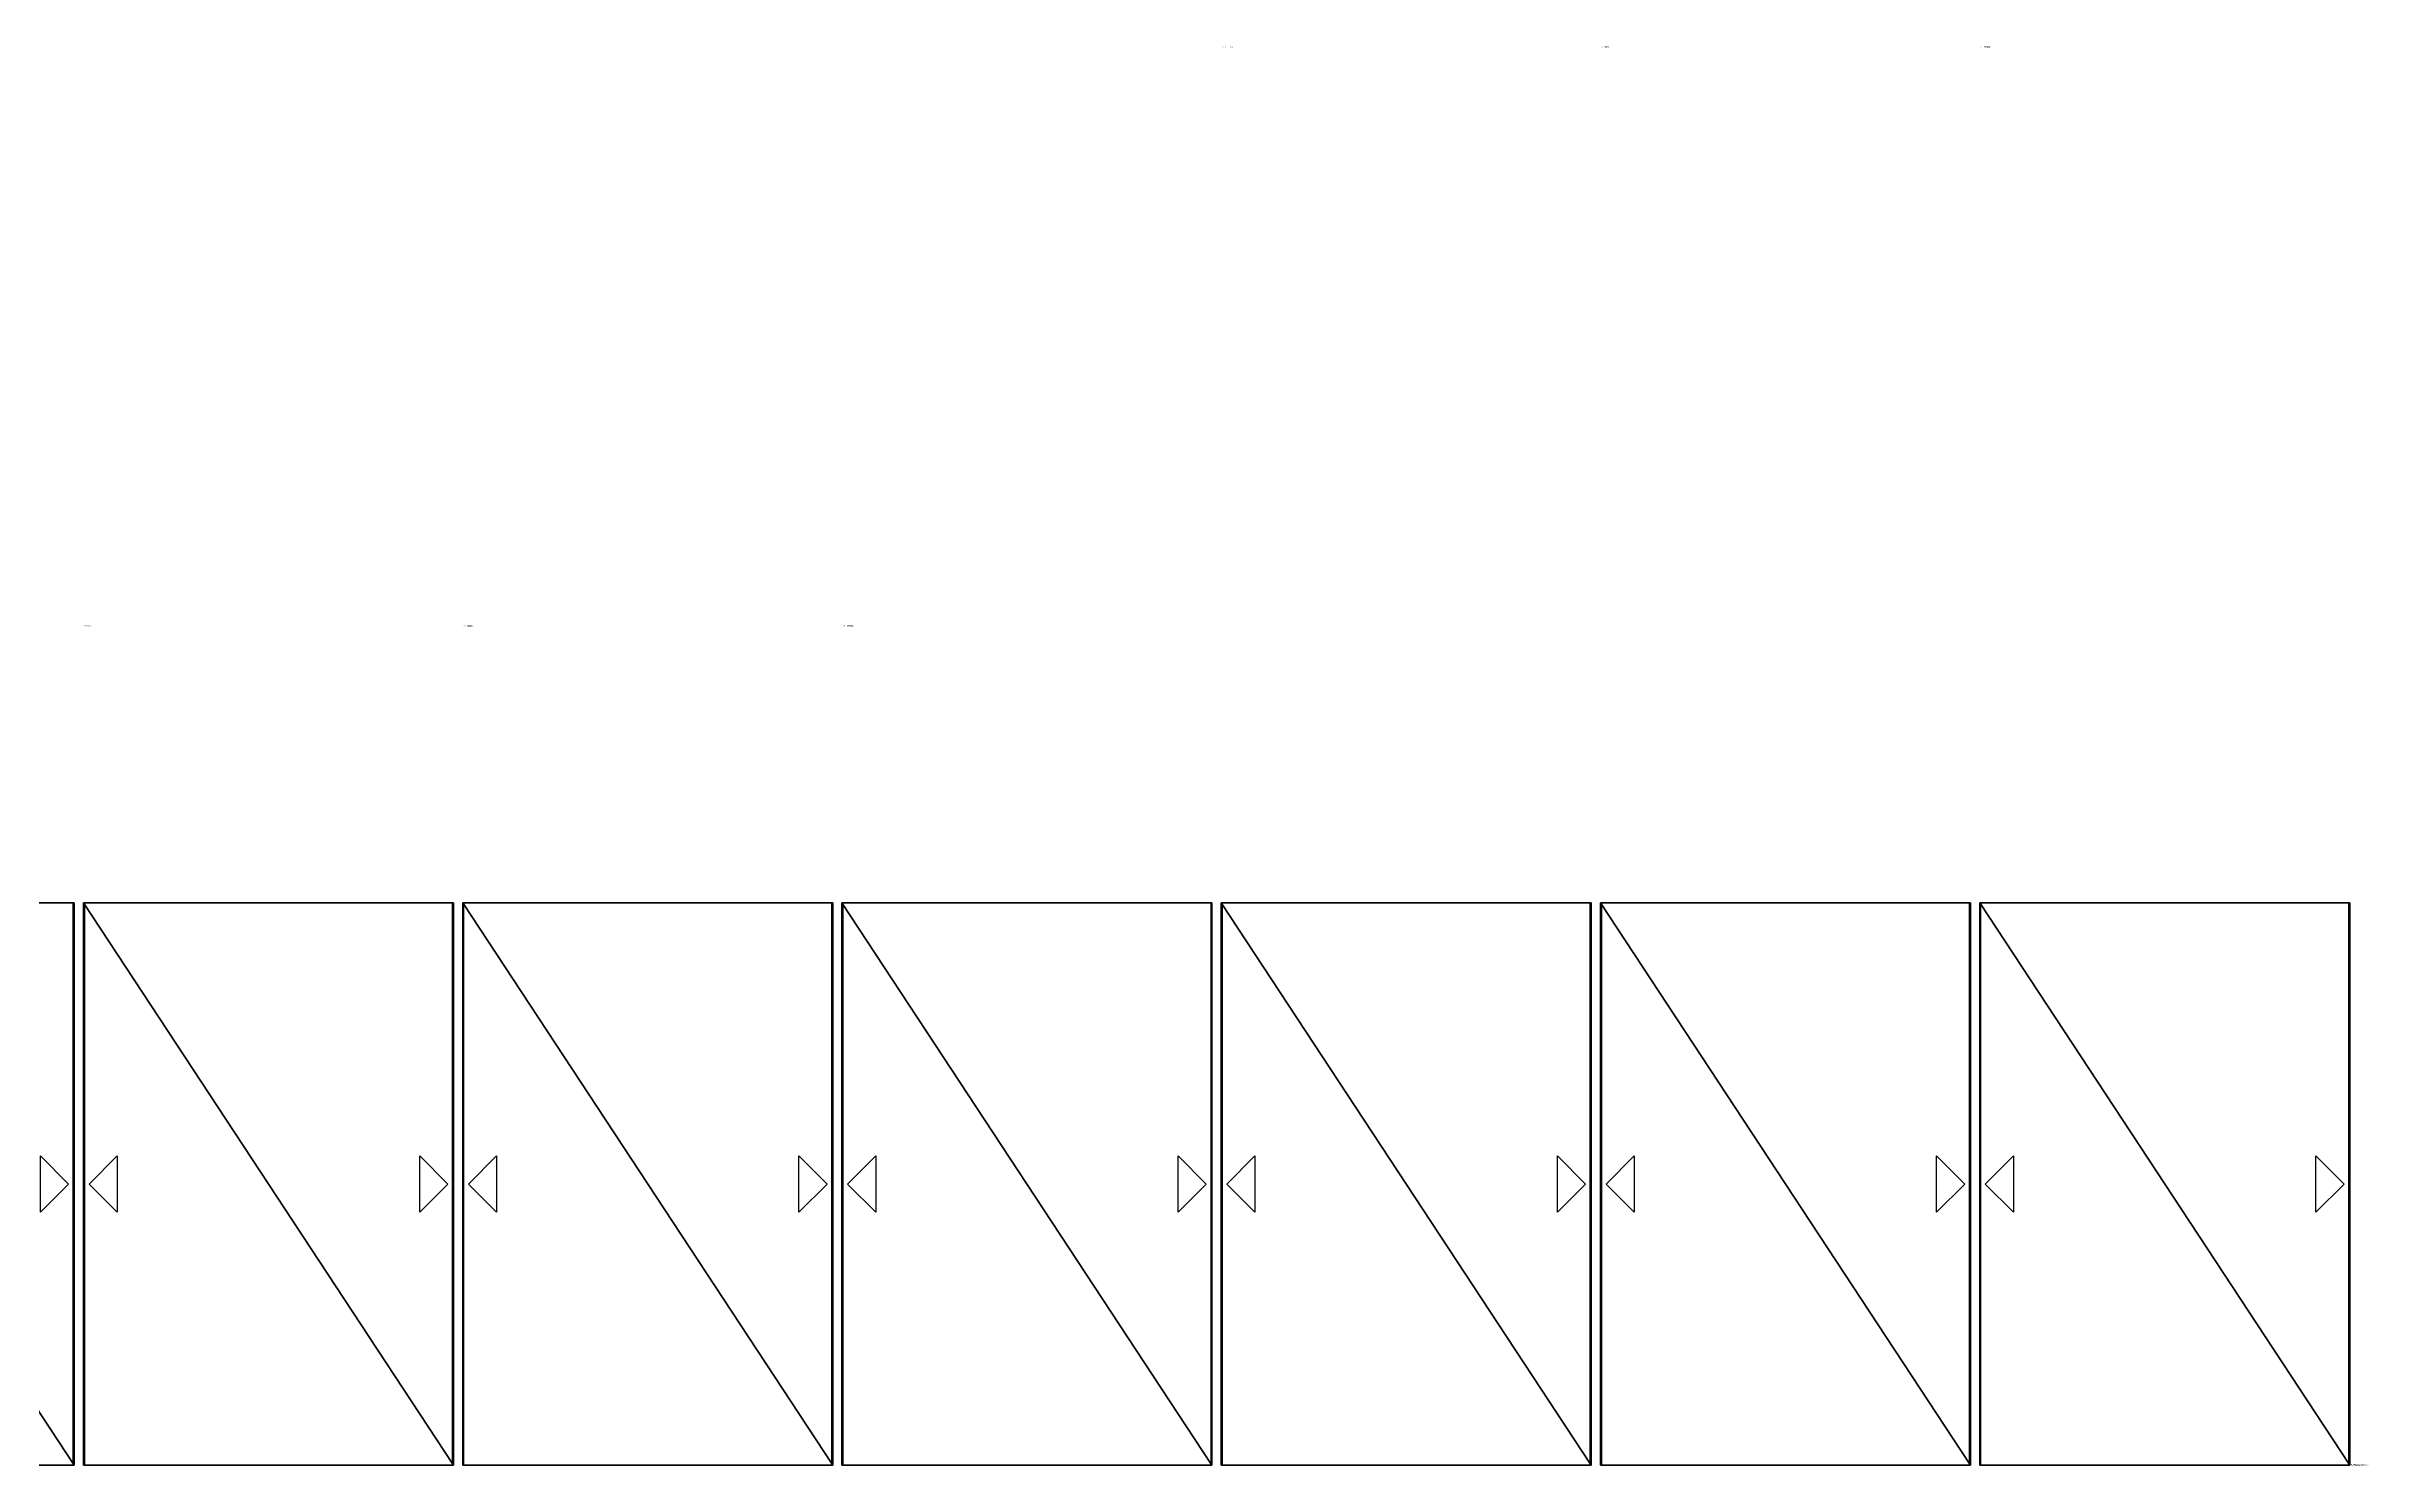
# Model space of a CAD drawing. Header units: millimetres. Extents: x -22333 to 21, y -1827 to 4092.
# Drawn here: x -2490 to 21, y 0 to 1534 of the extents above; entities that cross this region are included whole.
import ezdxf

# ---------------------------------------------------------------- set-up
doc = ezdxf.new("R2010")
doc.units = ezdxf.units.MM
doc.header["$LTSCALE"] = 25.4
doc.layers.get('0').update_dxf_attribs({"true_color": 0xffffff})
doc.layers.add('ABF_cuttingLines', color=134, linetype='Continuous', true_color=0x009987)
doc.layers.add('ABF_edgeBanding', color=252, linetype='Continuous', true_color=0x777799)

# ---------------------------------------------------------------- blocks, each defined once
blk = doc.blocks.new('Group171#1')
at = {"layer": 'ABF_cuttingLines', "color": 0}
blk.add_polyline3d([(1, -925, 0), (1, -1533, 0), (399, -1533, 0), (399, -925, 0), (1, -925, 0)], close=True, dxfattribs=at)
blk = doc.blocks.new('Group172#1')
at = {"layer": 'ABF_edgeBanding', "color": 0}
for points in [[(6.1, -1229, 0), (36.5, -1198.6, 0), (36.5, -1259.4, 0), (6.1, -1229, 0)], [(393.9, -1229, 0), (363.5, -1259.4, 0), (363.5, -1198.6, 0), (393.9, -1229, 0)]]:
    blk.add_polyline3d(points, close=True, dxfattribs=at)
blk = doc.blocks.new('______ 1. ___#99')
at = {"color": 0}
for p, q in [((0, -925, 18), (400, -925, 18)), ((0, -1533, 18), (0, -925, 18)), ((0, -925), (400, -925)), ((0, -1533), (0, -925)), ((0, -925, 18), (400, -925, 18)), ((0, -925), (400, -925)), ((0, -925, 18), (0, -925)), ((0, -1533, 18), (0, -925, 18)), ((0, -925, 18), (0, -925)), ((0, -1533), (0, -925)), ((400, -925, 18), (400, -1533, 18)), ((400, -925), (400, -1533)), ((400, -925, 18), (400, -925)), ((400, -925, 18), (400, -1533, 18)), ((400, -925), (400, -1533)), ((400, -925, 18), (400, -925)), ((400, -1533, 18), (0, -1533, 18)), ((400, -1533), (0, -1533)), ((400, -1533, 18), (0, -1533, 18)), ((0, -1533, 18), (0, -1533)), ((400, -1533), (0, -1533)), ((0, -1533, 18), (0, -1533)), ((400, -1533, 18), (400, -1533)), ((400, -1533, 18), (400, -1533))]:
    blk.add_line(p, q, dxfattribs=at)
at = {"layer": 'ABF_cuttingLines', "color": 0}
ref = blk.add_blockref('Group171#1', (0, 0, 18), dxfattribs=at)
ref.add_attrib('Skp_GroupInstanceName', '_ABF_cuttingLines', (0, 0), dxfattribs={"layer": '0', "height": 1})
at = {"layer": 'ABF_edgeBanding', "color": 0}
ref = blk.add_blockref('Group172#1', (0, 0, 18), dxfattribs=at)
ref.add_attrib('Skp_GroupInstanceName', '_ABF_edgeBanding', (0, 0), dxfattribs={"layer": '0', "height": 1})
at = {"color": 7, "true_color": 0xffffff}
mesh = blk.add_polyface(dxfattribs=at)
corners = [(400, -1533, 18), (0, -925, 18), (0, -1533, 18), (400, -925, 18)]
mesh.append_faces([[corners[k] for k in face] for face in [(0, 1, 2), (1, 0, 3)]], dxfattribs={"vtx0": -1, "color": 7})
at = {"color": 0}
mesh = blk.add_polyface(dxfattribs=at)
corners = [(0, -925), (400, -1533), (0, -1533), (400, -925)]
mesh.append_faces([[corners[k] for k in face] for face in [(0, 1, 2), (1, 0, 3)]], dxfattribs={"vtx0": -1, "color": 0})
mesh = blk.add_polyface(dxfattribs=at)
corners = [(0, -925, 18), (400, -925), (0, -925), (400, -925, 18)]
mesh.append_faces([[corners[k] for k in face] for face in [(0, 1, 2), (1, 0, 3)]], dxfattribs={"vtx0": -1, "color": 0})
mesh = blk.add_polyface(dxfattribs=at)
corners = [(0, -925, 18), (0, -1533), (0, -1533, 18), (0, -925)]
mesh.append_faces([[corners[k] for k in face] for face in [(0, 1, 2), (1, 0, 3)]], dxfattribs={"vtx0": -1, "color": 0})
mesh = blk.add_polyface(dxfattribs=at)
corners = [(400, -925), (400, -1533, 18), (400, -1533), (400, -925, 18)]
mesh.append_faces([[corners[k] for k in face] for face in [(0, 1, 2), (1, 0, 3)]], dxfattribs={"vtx0": -1, "color": 0})
mesh = blk.add_polyface(dxfattribs=at)
corners = [(400, -1533, 18), (0, -1533), (400, -1533), (0, -1533, 18)]
mesh.append_faces([[corners[k] for k in face] for face in [(0, 1, 2), (1, 0, 3)]], dxfattribs={"vtx0": -1, "color": 0})
blk = doc.blocks.new('Group173#1')
at = {"layer": 'ABF_cuttingLines', "color": 0}
blk.add_polyline3d([(1, -925, 0), (1, -1533, 0), (399, -1533, 0), (399, -925, 0), (1, -925, 0)], close=True, dxfattribs=at)
blk = doc.blocks.new('Group174#1')
at = {"layer": 'ABF_edgeBanding', "color": 0}
for points in [[(6.1, -1229, 0), (36.5, -1198.6, 0), (36.5, -1259.4, 0), (6.1, -1229, 0)], [(393.9, -1229, 0), (363.5, -1259.4, 0), (363.5, -1198.6, 0), (393.9, -1229, 0)]]:
    blk.add_polyline3d(points, close=True, dxfattribs=at)
blk = doc.blocks.new('______ 1. ___#100')
at = {"color": 0}
for p, q in [((0, -925, 18), (400, -925, 18)), ((0, -1533, 18), (0, -925, 18)), ((0, -925), (400, -925)), ((0, -1533), (0, -925)), ((0, -925, 18), (400, -925, 18)), ((0, -925), (400, -925)), ((0, -925, 18), (0, -925)), ((0, -1533, 18), (0, -925, 18)), ((0, -925, 18), (0, -925)), ((0, -1533), (0, -925)), ((400, -925, 18), (400, -1533, 18)), ((400, -925), (400, -1533)), ((400, -925, 18), (400, -925)), ((400, -925, 18), (400, -1533, 18)), ((400, -925), (400, -1533)), ((400, -925, 18), (400, -925)), ((400, -1533, 18), (0, -1533, 18)), ((400, -1533), (0, -1533)), ((400, -1533, 18), (0, -1533, 18)), ((0, -1533, 18), (0, -1533)), ((400, -1533), (0, -1533)), ((0, -1533, 18), (0, -1533)), ((400, -1533, 18), (400, -1533)), ((400, -1533, 18), (400, -1533))]:
    blk.add_line(p, q, dxfattribs=at)
at = {"layer": 'ABF_cuttingLines', "color": 0}
ref = blk.add_blockref('Group173#1', (0, 0, 18), dxfattribs=at)
ref.add_attrib('Skp_GroupInstanceName', '_ABF_cuttingLines', (0, 0), dxfattribs={"layer": '0', "height": 1})
at = {"layer": 'ABF_edgeBanding', "color": 0}
ref = blk.add_blockref('Group174#1', (0, 0, 18), dxfattribs=at)
ref.add_attrib('Skp_GroupInstanceName', '_ABF_edgeBanding', (0, 0), dxfattribs={"layer": '0', "height": 1})
at = {"color": 7, "true_color": 0xffffff}
mesh = blk.add_polyface(dxfattribs=at)
corners = [(400, -1533, 18), (0, -925, 18), (0, -1533, 18), (400, -925, 18)]
mesh.append_faces([[corners[k] for k in face] for face in [(0, 1, 2), (1, 0, 3)]], dxfattribs={"vtx0": -1, "color": 7})
at = {"color": 0}
mesh = blk.add_polyface(dxfattribs=at)
corners = [(0, -925), (400, -1533), (0, -1533), (400, -925)]
mesh.append_faces([[corners[k] for k in face] for face in [(0, 1, 2), (1, 0, 3)]], dxfattribs={"vtx0": -1, "color": 0})
mesh = blk.add_polyface(dxfattribs=at)
corners = [(0, -925, 18), (400, -925), (0, -925), (400, -925, 18)]
mesh.append_faces([[corners[k] for k in face] for face in [(0, 1, 2), (1, 0, 3)]], dxfattribs={"vtx0": -1, "color": 0})
mesh = blk.add_polyface(dxfattribs=at)
corners = [(0, -925, 18), (0, -1533), (0, -1533, 18), (0, -925)]
mesh.append_faces([[corners[k] for k in face] for face in [(0, 1, 2), (1, 0, 3)]], dxfattribs={"vtx0": -1, "color": 0})
mesh = blk.add_polyface(dxfattribs=at)
corners = [(400, -925), (400, -1533, 18), (400, -1533), (400, -925, 18)]
mesh.append_faces([[corners[k] for k in face] for face in [(0, 1, 2), (1, 0, 3)]], dxfattribs={"vtx0": -1, "color": 0})
mesh = blk.add_polyface(dxfattribs=at)
corners = [(400, -1533, 18), (0, -1533), (400, -1533), (0, -1533, 18)]
mesh.append_faces([[corners[k] for k in face] for face in [(0, 1, 2), (1, 0, 3)]], dxfattribs={"vtx0": -1, "color": 0})
blk = doc.blocks.new('Group175#1')
at = {"layer": 'ABF_cuttingLines', "color": 0}
blk.add_polyline3d([(1, -925, 0), (1, -1533, 0), (399, -1533, 0), (399, -925, 0), (1, -925, 0)], close=True, dxfattribs=at)
blk = doc.blocks.new('Group176#1')
at = {"layer": 'ABF_edgeBanding', "color": 0}
for points in [[(6.1, -1229, 0), (36.5, -1198.6, 0), (36.5, -1259.4, 0), (6.1, -1229, 0)], [(393.9, -1229, 0), (363.5, -1259.4, 0), (363.5, -1198.6, 0), (393.9, -1229, 0)]]:
    blk.add_polyline3d(points, close=True, dxfattribs=at)
blk = doc.blocks.new('______ 1. ___#101')
at = {"color": 0}
for p, q in [((0, -925, 18), (400, -925, 18)), ((0, -1533, 18), (0, -925, 18)), ((0, -925), (400, -925)), ((0, -1533), (0, -925)), ((0, -925, 18), (400, -925, 18)), ((0, -925), (400, -925)), ((0, -925, 18), (0, -925)), ((0, -1533, 18), (0, -925, 18)), ((0, -925, 18), (0, -925)), ((0, -1533), (0, -925)), ((400, -925, 18), (400, -1533, 18)), ((400, -925), (400, -1533)), ((400, -925, 18), (400, -925)), ((400, -925, 18), (400, -1533, 18)), ((400, -925), (400, -1533)), ((400, -925, 18), (400, -925)), ((400, -1533, 18), (0, -1533, 18)), ((400, -1533), (0, -1533)), ((400, -1533, 18), (0, -1533, 18)), ((0, -1533, 18), (0, -1533)), ((400, -1533), (0, -1533)), ((0, -1533, 18), (0, -1533)), ((400, -1533, 18), (400, -1533)), ((400, -1533, 18), (400, -1533))]:
    blk.add_line(p, q, dxfattribs=at)
at = {"layer": 'ABF_cuttingLines', "color": 0}
ref = blk.add_blockref('Group175#1', (0, 0, 18), dxfattribs=at)
ref.add_attrib('Skp_GroupInstanceName', '_ABF_cuttingLines', (0, 0), dxfattribs={"layer": '0', "height": 1})
at = {"layer": 'ABF_edgeBanding', "color": 0}
ref = blk.add_blockref('Group176#1', (0, 0, 18), dxfattribs=at)
ref.add_attrib('Skp_GroupInstanceName', '_ABF_edgeBanding', (0, 0), dxfattribs={"layer": '0', "height": 1})
at = {"color": 7, "true_color": 0xffffff}
mesh = blk.add_polyface(dxfattribs=at)
corners = [(400, -1533, 18), (0, -925, 18), (0, -1533, 18), (400, -925, 18)]
mesh.append_faces([[corners[k] for k in face] for face in [(0, 1, 2), (1, 0, 3)]], dxfattribs={"vtx0": -1, "color": 7})
at = {"color": 0}
mesh = blk.add_polyface(dxfattribs=at)
corners = [(0, -925), (400, -1533), (0, -1533), (400, -925)]
mesh.append_faces([[corners[k] for k in face] for face in [(0, 1, 2), (1, 0, 3)]], dxfattribs={"vtx0": -1, "color": 0})
mesh = blk.add_polyface(dxfattribs=at)
corners = [(0, -925, 18), (400, -925), (0, -925), (400, -925, 18)]
mesh.append_faces([[corners[k] for k in face] for face in [(0, 1, 2), (1, 0, 3)]], dxfattribs={"vtx0": -1, "color": 0})
mesh = blk.add_polyface(dxfattribs=at)
corners = [(0, -925, 18), (0, -1533), (0, -1533, 18), (0, -925)]
mesh.append_faces([[corners[k] for k in face] for face in [(0, 1, 2), (1, 0, 3)]], dxfattribs={"vtx0": -1, "color": 0})
mesh = blk.add_polyface(dxfattribs=at)
corners = [(400, -925), (400, -1533, 18), (400, -1533), (400, -925, 18)]
mesh.append_faces([[corners[k] for k in face] for face in [(0, 1, 2), (1, 0, 3)]], dxfattribs={"vtx0": -1, "color": 0})
mesh = blk.add_polyface(dxfattribs=at)
corners = [(400, -1533, 18), (0, -1533), (400, -1533), (0, -1533, 18)]
mesh.append_faces([[corners[k] for k in face] for face in [(0, 1, 2), (1, 0, 3)]], dxfattribs={"vtx0": -1, "color": 0})
blk = doc.blocks.new('Group177#1')
at = {"layer": 'ABF_cuttingLines', "color": 0}
blk.add_polyline3d([(1, -299, 0), (1, -907, 0), (399, -907, 0), (399, -299, 0), (1, -299, 0)], close=True, dxfattribs=at)
blk = doc.blocks.new('Group178#1')
at = {"layer": 'ABF_edgeBanding', "color": 0}
for points in [[(6.1, -603, 0), (36.5, -572.6, 0), (36.5, -633.4, 0), (6.1, -603, 0)], [(393.9, -603, 0), (363.5, -633.4, 0), (363.5, -572.6, 0), (393.9, -603, 0)]]:
    blk.add_polyline3d(points, close=True, dxfattribs=at)
blk = doc.blocks.new('______ 1. ___#102')
at = {"color": 0}
for p, q in [((0, -299, 18), (400, -299, 18)), ((0, -907, 18), (0, -299, 18)), ((0, -299), (400, -299)), ((0, -907), (0, -299)), ((0, -299, 18), (400, -299, 18)), ((0, -299), (400, -299)), ((0, -299, 18), (0, -299)), ((0, -907, 18), (0, -299, 18)), ((0, -299, 18), (0, -299)), ((0, -907), (0, -299)), ((400, -299, 18), (400, -907, 18)), ((400, -299), (400, -907)), ((400, -299, 18), (400, -299)), ((400, -299, 18), (400, -907, 18)), ((400, -299), (400, -907)), ((400, -299, 18), (400, -299)), ((400, -907, 18), (0, -907, 18)), ((400, -907), (0, -907)), ((400, -907, 18), (0, -907, 18)), ((0, -907, 18), (0, -907)), ((400, -907), (0, -907)), ((0, -907, 18), (0, -907)), ((400, -907, 18), (400, -907)), ((400, -907, 18), (400, -907))]:
    blk.add_line(p, q, dxfattribs=at)
at = {"layer": 'ABF_cuttingLines', "color": 0}
ref = blk.add_blockref('Group177#1', (0, 0, 18), dxfattribs=at)
ref.add_attrib('Skp_GroupInstanceName', '_ABF_cuttingLines', (0, 0), dxfattribs={"layer": '0', "height": 1})
at = {"layer": 'ABF_edgeBanding', "color": 0}
ref = blk.add_blockref('Group178#1', (0, 0, 18), dxfattribs=at)
ref.add_attrib('Skp_GroupInstanceName', '_ABF_edgeBanding', (0, 0), dxfattribs={"layer": '0', "height": 1})
at = {"color": 7, "true_color": 0xffffff}
mesh = blk.add_polyface(dxfattribs=at)
corners = [(400, -907, 18), (0, -299, 18), (0, -907, 18), (400, -299, 18)]
mesh.append_faces([[corners[k] for k in face] for face in [(0, 1, 2), (1, 0, 3)]], dxfattribs={"vtx0": -1, "color": 7})
at = {"color": 0}
mesh = blk.add_polyface(dxfattribs=at)
corners = [(0, -299), (400, -907), (0, -907), (400, -299)]
mesh.append_faces([[corners[k] for k in face] for face in [(0, 1, 2), (1, 0, 3)]], dxfattribs={"vtx0": -1, "color": 0})
mesh = blk.add_polyface(dxfattribs=at)
corners = [(0, -299, 18), (400, -299), (0, -299), (400, -299, 18)]
mesh.append_faces([[corners[k] for k in face] for face in [(0, 1, 2), (1, 0, 3)]], dxfattribs={"vtx0": -1, "color": 0})
mesh = blk.add_polyface(dxfattribs=at)
corners = [(0, -299, 18), (0, -907), (0, -907, 18), (0, -299)]
mesh.append_faces([[corners[k] for k in face] for face in [(0, 1, 2), (1, 0, 3)]], dxfattribs={"vtx0": -1, "color": 0})
mesh = blk.add_polyface(dxfattribs=at)
corners = [(400, -299), (400, -907, 18), (400, -907), (400, -299, 18)]
mesh.append_faces([[corners[k] for k in face] for face in [(0, 1, 2), (1, 0, 3)]], dxfattribs={"vtx0": -1, "color": 0})
mesh = blk.add_polyface(dxfattribs=at)
corners = [(400, -907, 18), (0, -907), (400, -907), (0, -907, 18)]
mesh.append_faces([[corners[k] for k in face] for face in [(0, 1, 2), (1, 0, 3)]], dxfattribs={"vtx0": -1, "color": 0})
blk = doc.blocks.new('Group179#1')
at = {"layer": 'ABF_cuttingLines', "color": 0}
blk.add_polyline3d([(1, -299, 0), (1, -907, 0), (399, -907, 0), (399, -299, 0), (1, -299, 0)], close=True, dxfattribs=at)
blk = doc.blocks.new('Group180#1')
at = {"layer": 'ABF_edgeBanding', "color": 0}
for points in [[(6.1, -603, 0), (36.5, -572.6, 0), (36.5, -633.4, 0), (6.1, -603, 0)], [(393.9, -603, 0), (363.5, -633.4, 0), (363.5, -572.6, 0), (393.9, -603, 0)]]:
    blk.add_polyline3d(points, close=True, dxfattribs=at)
blk = doc.blocks.new('______ 1. ___#103')
at = {"color": 0}
for p, q in [((0, -299, 18), (400, -299, 18)), ((0, -907, 18), (0, -299, 18)), ((0, -299), (400, -299)), ((0, -907), (0, -299)), ((0, -299, 18), (400, -299, 18)), ((0, -299), (400, -299)), ((0, -299, 18), (0, -299)), ((0, -907, 18), (0, -299, 18)), ((0, -299, 18), (0, -299)), ((0, -907), (0, -299)), ((400, -299, 18), (400, -907, 18)), ((400, -299), (400, -907)), ((400, -299, 18), (400, -299)), ((400, -299, 18), (400, -907, 18)), ((400, -299), (400, -907)), ((400, -299, 18), (400, -299)), ((400, -907, 18), (0, -907, 18)), ((400, -907), (0, -907)), ((400, -907, 18), (0, -907, 18)), ((0, -907, 18), (0, -907)), ((400, -907), (0, -907)), ((0, -907, 18), (0, -907)), ((400, -907, 18), (400, -907)), ((400, -907, 18), (400, -907))]:
    blk.add_line(p, q, dxfattribs=at)
at = {"layer": 'ABF_cuttingLines', "color": 0}
ref = blk.add_blockref('Group179#1', (0, 0, 18), dxfattribs=at)
ref.add_attrib('Skp_GroupInstanceName', '_ABF_cuttingLines', (0, 0), dxfattribs={"layer": '0', "height": 1})
at = {"layer": 'ABF_edgeBanding', "color": 0}
ref = blk.add_blockref('Group180#1', (0, 0, 18), dxfattribs=at)
ref.add_attrib('Skp_GroupInstanceName', '_ABF_edgeBanding', (0, 0), dxfattribs={"layer": '0', "height": 1})
at = {"color": 7, "true_color": 0xffffff}
mesh = blk.add_polyface(dxfattribs=at)
corners = [(400, -907, 18), (0, -299, 18), (0, -907, 18), (400, -299, 18)]
mesh.append_faces([[corners[k] for k in face] for face in [(0, 1, 2), (1, 0, 3)]], dxfattribs={"vtx0": -1, "color": 7})
at = {"color": 0}
mesh = blk.add_polyface(dxfattribs=at)
corners = [(0, -299), (400, -907), (0, -907), (400, -299)]
mesh.append_faces([[corners[k] for k in face] for face in [(0, 1, 2), (1, 0, 3)]], dxfattribs={"vtx0": -1, "color": 0})
mesh = blk.add_polyface(dxfattribs=at)
corners = [(0, -299, 18), (400, -299), (0, -299), (400, -299, 18)]
mesh.append_faces([[corners[k] for k in face] for face in [(0, 1, 2), (1, 0, 3)]], dxfattribs={"vtx0": -1, "color": 0})
mesh = blk.add_polyface(dxfattribs=at)
corners = [(0, -299, 18), (0, -907), (0, -907, 18), (0, -299)]
mesh.append_faces([[corners[k] for k in face] for face in [(0, 1, 2), (1, 0, 3)]], dxfattribs={"vtx0": -1, "color": 0})
mesh = blk.add_polyface(dxfattribs=at)
corners = [(400, -299), (400, -907, 18), (400, -907), (400, -299, 18)]
mesh.append_faces([[corners[k] for k in face] for face in [(0, 1, 2), (1, 0, 3)]], dxfattribs={"vtx0": -1, "color": 0})
mesh = blk.add_polyface(dxfattribs=at)
corners = [(400, -907, 18), (0, -907), (400, -907), (0, -907, 18)]
mesh.append_faces([[corners[k] for k in face] for face in [(0, 1, 2), (1, 0, 3)]], dxfattribs={"vtx0": -1, "color": 0})
blk = doc.blocks.new('Group181#1')
at = {"layer": 'ABF_cuttingLines', "color": 0}
blk.add_polyline3d([(1, -299, 0), (1, -907, 0), (399, -907, 0), (399, -299, 0), (1, -299, 0)], close=True, dxfattribs=at)
blk = doc.blocks.new('Group182#1')
at = {"layer": 'ABF_edgeBanding', "color": 0}
for points in [[(6.1, -603, 0), (36.5, -572.6, 0), (36.5, -633.4, 0), (6.1, -603, 0)], [(393.9, -603, 0), (363.5, -633.4, 0), (363.5, -572.6, 0), (393.9, -603, 0)]]:
    blk.add_polyline3d(points, close=True, dxfattribs=at)
blk = doc.blocks.new('______ 1. ___#104')
at = {"color": 0}
for p, q in [((0, -299, 18), (400, -299, 18)), ((0, -907, 18), (0, -299, 18)), ((0, -299), (400, -299)), ((0, -907), (0, -299)), ((0, -299, 18), (400, -299, 18)), ((0, -299), (400, -299)), ((0, -299, 18), (0, -299)), ((0, -907, 18), (0, -299, 18)), ((0, -299, 18), (0, -299)), ((0, -907), (0, -299)), ((400, -299, 18), (400, -907, 18)), ((400, -299), (400, -907)), ((400, -299, 18), (400, -299)), ((400, -299, 18), (400, -907, 18)), ((400, -299), (400, -907)), ((400, -299, 18), (400, -299)), ((400, -907, 18), (0, -907, 18)), ((400, -907), (0, -907)), ((400, -907, 18), (0, -907, 18)), ((0, -907, 18), (0, -907)), ((400, -907), (0, -907)), ((0, -907, 18), (0, -907)), ((400, -907, 18), (400, -907)), ((400, -907, 18), (400, -907))]:
    blk.add_line(p, q, dxfattribs=at)
at = {"layer": 'ABF_cuttingLines', "color": 0}
ref = blk.add_blockref('Group181#1', (0, 0, 18), dxfattribs=at)
ref.add_attrib('Skp_GroupInstanceName', '_ABF_cuttingLines', (0, 0), dxfattribs={"layer": '0', "height": 1})
at = {"layer": 'ABF_edgeBanding', "color": 0}
ref = blk.add_blockref('Group182#1', (0, 0, 18), dxfattribs=at)
ref.add_attrib('Skp_GroupInstanceName', '_ABF_edgeBanding', (0, 0), dxfattribs={"layer": '0', "height": 1})
at = {"color": 7, "true_color": 0xffffff}
mesh = blk.add_polyface(dxfattribs=at)
corners = [(400, -907, 18), (0, -299, 18), (0, -907, 18), (400, -299, 18)]
mesh.append_faces([[corners[k] for k in face] for face in [(0, 1, 2), (1, 0, 3)]], dxfattribs={"vtx0": -1, "color": 7})
at = {"color": 0}
mesh = blk.add_polyface(dxfattribs=at)
corners = [(0, -299), (400, -907), (0, -907), (400, -299)]
mesh.append_faces([[corners[k] for k in face] for face in [(0, 1, 2), (1, 0, 3)]], dxfattribs={"vtx0": -1, "color": 0})
mesh = blk.add_polyface(dxfattribs=at)
corners = [(0, -299, 18), (400, -299), (0, -299), (400, -299, 18)]
mesh.append_faces([[corners[k] for k in face] for face in [(0, 1, 2), (1, 0, 3)]], dxfattribs={"vtx0": -1, "color": 0})
mesh = blk.add_polyface(dxfattribs=at)
corners = [(0, -299, 18), (0, -907), (0, -907, 18), (0, -299)]
mesh.append_faces([[corners[k] for k in face] for face in [(0, 1, 2), (1, 0, 3)]], dxfattribs={"vtx0": -1, "color": 0})
mesh = blk.add_polyface(dxfattribs=at)
corners = [(400, -299), (400, -907, 18), (400, -907), (400, -299, 18)]
mesh.append_faces([[corners[k] for k in face] for face in [(0, 1, 2), (1, 0, 3)]], dxfattribs={"vtx0": -1, "color": 0})
mesh = blk.add_polyface(dxfattribs=at)
corners = [(400, -907, 18), (0, -907), (400, -907), (0, -907, 18)]
mesh.append_faces([[corners[k] for k in face] for face in [(0, 1, 2), (1, 0, 3)]], dxfattribs={"vtx0": -1, "color": 0})
blk = doc.blocks.new('Group183#1')
at = {"layer": 'ABF_cuttingLines', "color": 0}
blk.add_polyline3d([(1, -299, 0), (1, -907, 0), (399, -907, 0), (399, -299, 0), (1, -299, 0)], close=True, dxfattribs=at)
blk = doc.blocks.new('Group184#1')
at = {"layer": 'ABF_edgeBanding', "color": 0}
for points in [[(6.1, -603, 0), (36.5, -572.6, 0), (36.5, -633.4, 0), (6.1, -603, 0)], [(393.9, -603, 0), (363.5, -633.4, 0), (363.5, -572.6, 0), (393.9, -603, 0)]]:
    blk.add_polyline3d(points, close=True, dxfattribs=at)
blk = doc.blocks.new('______ 1. ___#105')
at = {"color": 0}
for p, q in [((0, -299, 18), (400, -299, 18)), ((0, -299), (400, -299)), ((0, -299, 18), (400, -299, 18)), ((0, -299), (400, -299)), ((400, -299, 18), (400, -907, 18)), ((400, -299), (400, -907)), ((400, -299, 18), (400, -299)), ((400, -299, 18), (400, -907, 18)), ((400, -299), (400, -907)), ((400, -299, 18), (400, -299)), ((400, -907, 18), (0, -907, 18)), ((400, -907), (0, -907)), ((400, -907, 18), (0, -907, 18)), ((400, -907), (0, -907)), ((400, -907, 18), (400, -907)), ((400, -907, 18), (400, -907))]:
    blk.add_line(p, q, dxfattribs=at)
at = {"layer": 'ABF_cuttingLines', "color": 0}
ref = blk.add_blockref('Group183#1', (0, 0, 18), dxfattribs=at)
ref.add_attrib('Skp_GroupInstanceName', '_ABF_cuttingLines', (0, 0), dxfattribs={"layer": '0', "height": 1})
at = {"layer": 'ABF_edgeBanding', "color": 0}
ref = blk.add_blockref('Group184#1', (0, 0, 18), dxfattribs=at)
ref.add_attrib('Skp_GroupInstanceName', '_ABF_edgeBanding', (0, 0), dxfattribs={"layer": '0', "height": 1})
at = {"color": 7, "true_color": 0xffffff}
mesh = blk.add_polyface(dxfattribs=at)
corners = [(400, -907, 18), (0, -299, 18), (0, -907, 18), (400, -299, 18)]
mesh.append_faces([[corners[k] for k in face] for face in [(0, 1, 2), (1, 0, 3)]], dxfattribs={"vtx0": -1, "color": 7})
at = {"color": 0}
mesh = blk.add_polyface(dxfattribs=at)
corners = [(0, -299), (400, -907), (0, -907), (400, -299)]
mesh.append_faces([[corners[k] for k in face] for face in [(0, 1, 2), (1, 0, 3)]], dxfattribs={"vtx0": -1, "color": 0})
mesh = blk.add_polyface(dxfattribs=at)
corners = [(0, -299, 18), (400, -299), (0, -299), (400, -299, 18)]
mesh.append_faces([[corners[k] for k in face] for face in [(0, 1, 2), (1, 0, 3)]], dxfattribs={"vtx0": -1, "color": 0})
mesh = blk.add_polyface(dxfattribs=at)
corners = [(400, -299), (400, -907, 18), (400, -907), (400, -299, 18)]
mesh.append_faces([[corners[k] for k in face] for face in [(0, 1, 2), (1, 0, 3)]], dxfattribs={"vtx0": -1, "color": 0})
mesh = blk.add_polyface(dxfattribs=at)
corners = [(400, -907, 18), (0, -907), (400, -907), (0, -907, 18)]
mesh.append_faces([[corners[k] for k in face] for face in [(0, 1, 2), (1, 0, 3)]], dxfattribs={"vtx0": -1, "color": 0})
blk = doc.blocks.new('Group185#1')
at = {"layer": 'ABF_cuttingLines', "color": 0}
blk.add_polyline3d([(-3356, 1, 0), (-2839, 1, 0), (-2839, 599, 0), (-3356, 599, 0), (-3356, 1, 0)], close=True, dxfattribs=at)
blk = doc.blocks.new('Group186#1')
at = {"layer": 'ABF_edgeBanding', "color": 0}
for points in [[(-3097.5, 591.8, 0), (-3061.4, 555.7, 0), (-3133.6, 555.7, 0), (-3097.5, 591.8, 0)], [(-3097.5, 8.2, 0), (-3133.6, 44.3, 0), (-3061.4, 44.3, 0), (-3097.5, 8.2, 0)]]:
    blk.add_polyline3d(points, close=True, dxfattribs=at)
blk = doc.blocks.new('______ 1. ___#106')
at = {"layer": 'ABF_cuttingLines', "color": 0}
ref = blk.add_blockref('Group185#1', (0, 0, 18), dxfattribs=at)
ref.add_attrib('Skp_GroupInstanceName', '_ABF_cuttingLines', (0, 0), dxfattribs={"layer": '0', "height": 1})
at = {"layer": 'ABF_edgeBanding', "color": 0}
ref = blk.add_blockref('Group186#1', (0, 0, 18), dxfattribs=at)
ref.add_attrib('Skp_GroupInstanceName', '_ABF_edgeBanding', (0, 0), dxfattribs={"layer": '0', "height": 1})
blk = doc.blocks.new('Group187#1')
at = {"layer": 'ABF_cuttingLines', "color": 0}
blk.add_polyline3d([(-3356, 1, 0), (-2839, 1, 0), (-2839, 599, 0), (-3356, 599, 0), (-3356, 1, 0)], close=True, dxfattribs=at)
blk = doc.blocks.new('Group188#1')
at = {"layer": 'ABF_edgeBanding', "color": 0}
for points in [[(-3097.5, 591.8, 0), (-3061.4, 555.7, 0), (-3133.6, 555.7, 0), (-3097.5, 591.8, 0)], [(-3097.5, 8.2, 0), (-3133.6, 44.3, 0), (-3061.4, 44.3, 0), (-3097.5, 8.2, 0)]]:
    blk.add_polyline3d(points, close=True, dxfattribs=at)
blk = doc.blocks.new('______ 1. ___#107')
at = {"layer": 'ABF_cuttingLines', "color": 0}
ref = blk.add_blockref('Group187#1', (0, 0, 18), dxfattribs=at)
ref.add_attrib('Skp_GroupInstanceName', '_ABF_cuttingLines', (0, 0), dxfattribs={"layer": '0', "height": 1})
at = {"layer": 'ABF_edgeBanding', "color": 0}
ref = blk.add_blockref('Group188#1', (0, 0, 18), dxfattribs=at)
ref.add_attrib('Skp_GroupInstanceName', '_ABF_edgeBanding', (0, 0), dxfattribs={"layer": '0', "height": 1})
blk = doc.blocks.new('Group189#1')
blk = doc.blocks.new('Group190#1')
blk = doc.blocks.new('______ 1. ___#108')
at = {"layer": 'ABF_cuttingLines', "color": 0}
ref = blk.add_blockref('Group189#1', (0, 0, 18), dxfattribs=at)
ref.add_attrib('Skp_GroupInstanceName', '_ABF_cuttingLines', (0, 0), dxfattribs={"layer": '0', "height": 1})
at = {"layer": 'ABF_edgeBanding', "color": 0}
ref = blk.add_blockref('Group190#1', (0, 0, 18), dxfattribs=at)
ref.add_attrib('Skp_GroupInstanceName', '_ABF_edgeBanding', (0, 0), dxfattribs={"layer": '0', "height": 1})
blk = doc.blocks.new('______ 1. ___#109')
blk = doc.blocks.new('______ 1. ___#110')
blk = doc.blocks.new('______ 1. ___#111')
blk = doc.blocks.new('______ 1. ___#112')
blk = doc.blocks.new('______ 1. ___#113')
blk = doc.blocks.new('______ 1. ___#114')
blk = doc.blocks.new('______ 1. ___#115')
blk = doc.blocks.new('______ 1. ___#116')
blk = doc.blocks.new('______ 1. ___#117')
blk = doc.blocks.new('______ 1. ___#118')
blk = doc.blocks.new('______ 1. ___#119')
blk = doc.blocks.new('_______ ______#24')
blk = doc.blocks.new('______ 1. ___#120')
blk = doc.blocks.new('______ 1. ___#121')
blk = doc.blocks.new('______ 1. ___#122')
blk = doc.blocks.new('______ 1. ___#123')
blk = doc.blocks.new('______ 1. ___#124')
blk = doc.blocks.new('_______ ______#25')
blk = doc.blocks.new('______ 1. ___#125')
blk = doc.blocks.new('_______ ______#26')
blk = doc.blocks.new('_______ ______#27')
blk = doc.blocks.new('_______ ______#28')
blk = doc.blocks.new('_______ ______#29')
blk = doc.blocks.new('_______ ______#30')
blk = doc.blocks.new('_______ ______#31')
blk = doc.blocks.new('______ 1. ___#126')
blk = doc.blocks.new('______ 1. ___#127')
blk = doc.blocks.new('______ 1. ___#128')
blk = doc.blocks.new('______ 1. ___#129')
blk = doc.blocks.new('______ 1. ___#130')
blk = doc.blocks.new('______ 1. ___#131')
blk = doc.blocks.new('THICKNESS_18')
at = {"color": 0}
ref = blk.add_blockref('_______ ______#30', (-18063, 4091), dxfattribs=at)
ref.add_attrib('Skp_GroupInstanceName', 'Секція 1. Кришка', (0, 0), dxfattribs={"height": 1})
ref = blk.add_blockref('_______ ______#29', (-17453, 4091), dxfattribs=at)
ref.add_attrib('Skp_GroupInstanceName', 'Секція 1. Дно', (0, 0), dxfattribs={"height": 1})
ref = blk.add_blockref('_______ ______#25', (-14403, 4073), dxfattribs=at)
ref.add_attrib('Skp_GroupInstanceName', 'Секція 1. Кришка верх', (0, 0), dxfattribs={"height": 1})
ref = blk.add_blockref('_______ ______#24', (-11743, 3629), dxfattribs=at)
ref.add_attrib('Skp_GroupInstanceName', 'Секція 1. Кришка низ', (0, 0), dxfattribs={"height": 1})
ref = blk.add_blockref('_______ ______#27', (-16233, 2821), dxfattribs=at)
ref.add_attrib('Skp_GroupInstanceName', 'Секція 2. Дно', (0, 0), dxfattribs={"height": 1})
ref = blk.add_blockref('_______ ______#26', (-15623, 2821), dxfattribs=at)
ref.add_attrib('Skp_GroupInstanceName', 'Секція 2. Кришка', (0, 0), dxfattribs={"height": 1})
ref = blk.add_blockref('______ 1. ___#125', (-15013, 2803), dxfattribs=at)
ref.add_attrib('Skp_GroupInstanceName', 'Секція 2. Дно низ', (0, 0), dxfattribs={"height": 1})
ref = blk.add_blockref('______ 1. ___#113', (-7473, 2803), dxfattribs=at)
ref.add_attrib('Skp_GroupInstanceName', 'Секція 2. Поличка. Права 1', (0, 0), dxfattribs={"height": 1})
ref = blk.add_blockref('______ 1. ___#112', (-6863, 2803), dxfattribs=at)
ref.add_attrib('Skp_GroupInstanceName', 'Секція 2. Поличка. Права 2', (0, 0), dxfattribs={"height": 1})
ref = blk.add_blockref('______ 1. ___#111', (-6253, 2803), dxfattribs=at)
ref.add_attrib('Skp_GroupInstanceName', 'Секція 2. Поличка. Права 3', (0, 0), dxfattribs={"height": 1})
ref = blk.add_blockref('______ 1. ___#110', (-5643, 2803), dxfattribs=at)
ref.add_attrib('Skp_GroupInstanceName', 'Секція 2. Поличка. Права 4', (0, 0), dxfattribs={"height": 1})
ref = blk.add_blockref('______ 1. ___#131', (-22333, 2232), dxfattribs=at)
ref.add_attrib('Skp_GroupInstanceName', 'Секція 2. Права боковина', (0, 0), dxfattribs={"height": 1})
ref = blk.add_blockref('______ 1. ___#130', (-21723, 2232), dxfattribs=at)
ref.add_attrib('Skp_GroupInstanceName', 'Секція 1. Права боковина', (0, 0), dxfattribs={"height": 1})
ref = blk.add_blockref('______ 1. ___#129', (-21113, 2232), dxfattribs=at)
ref.add_attrib('Skp_GroupInstanceName', 'Секція 2. Ліва боковина', (0, 0), dxfattribs={"height": 1})
ref = blk.add_blockref('______ 1. ___#128', (-20503, 2232), dxfattribs=at)
ref.add_attrib('Skp_GroupInstanceName', 'Секція 1. Ліва боковина', (0, 0), dxfattribs={"height": 1})
ref = blk.add_blockref('______ 1. ___#116', (-9303, 2177), dxfattribs=at)
ref.add_attrib('Skp_GroupInstanceName', 'Секція 2. Поличка. Ліва 2', (0, 0), dxfattribs={"height": 1})
ref = blk.add_blockref('______ 1. ___#115', (-8693, 2177), dxfattribs=at)
ref.add_attrib('Skp_GroupInstanceName', 'Секція 2. Поличка. Ліва 1', (0, 0), dxfattribs={"height": 1})
ref = blk.add_blockref('______ 1. ___#114', (-8083, 2177), dxfattribs=at)
ref.add_attrib('Skp_GroupInstanceName', 'Секція 2. Поличка. Ліва 3', (0, 0), dxfattribs={"height": 1})
ref = blk.add_blockref('______ 1. ___#127', (-19893, 2018), dxfattribs=at)
ref.add_attrib('Skp_GroupInstanceName', 'Секція 1. Центр', (0, 0), dxfattribs={"height": 1})
ref = blk.add_blockref('_______ ______#31', (-18673, 1551), dxfattribs=at)
ref.add_attrib('Skp_GroupInstanceName', 'Секція 3. Комод. Кришка', (0, 0), dxfattribs={"height": 1})
ref = blk.add_blockref('_______ ______#28', (-16843, 1551), dxfattribs=at)
ref.add_attrib('Skp_GroupInstanceName', 'Секція 3. Комод. Дно', (0, 0), dxfattribs={"height": 1})
ref = blk.add_blockref('______ 1. ___#101', (-1220, 1533), dxfattribs=at)
ref.add_attrib('Skp_GroupInstanceName', 'Секція 3. Поличка. Права 1', (0, 0), dxfattribs={"height": 1})
ref = blk.add_blockref('______ 1. ___#100', (-810, 1533), dxfattribs=at)
ref.add_attrib('Skp_GroupInstanceName', 'Секція 1. Поличка. Права 2', (0, 0), dxfattribs={"height": 1})
ref = blk.add_blockref('______ 1. ___#99', (-400, 1533), dxfattribs=at)
ref.add_attrib('Skp_GroupInstanceName', 'Секція 3. Поличка. Права 3', (0, 0), dxfattribs={"height": 1})
ref = blk.add_blockref('______ 1. ___#126', (-18683, -736), dxfattribs=at)
ref.add_attrib('Skp_GroupInstanceName', 'Секція 2. Центр', (0, 0), dxfattribs={"height": 1})
ref = blk.add_blockref('______ 1. ___#124', (-13393, -886), dxfattribs=at)
ref.add_attrib('Skp_GroupInstanceName', 'Секція 3. Центр', (0, 0), dxfattribs={"height": 1})
ref = blk.add_blockref('______ 1. ___#123', (-12983, -886), dxfattribs=at)
ref.add_attrib('Skp_GroupInstanceName', 'Секція 3. Ліва боковина', (0, 0), dxfattribs={"height": 1})
ref = blk.add_blockref('______ 1. ___#122', (-12573, -886), dxfattribs=at)
ref.add_attrib('Skp_GroupInstanceName', 'Секція 3. Права боковина', (0, 0), dxfattribs={"height": 1})
ref = blk.add_blockref('______ 1. ___#121', (-12563, -281), dxfattribs=at)
ref.add_attrib('Skp_GroupInstanceName', 'Секція 3. Дно', (0, 0), dxfattribs={"height": 1})
ref = blk.add_blockref('______ 1. ___#120', (-12153, -281), dxfattribs=at)
ref.add_attrib('Skp_GroupInstanceName', 'Секція 3. Кришка', (0, 0), dxfattribs={"height": 1})
ref = blk.add_blockref('______ 1. ___#105', (-2860, 907), dxfattribs=at)
ref.add_attrib('Skp_GroupInstanceName', 'Секція 3. Поличка. Ліва 1', (0, 0), dxfattribs={"height": 1})
ref = blk.add_blockref('______ 1. ___#104', (-2450, 907), dxfattribs=at)
ref.add_attrib('Skp_GroupInstanceName', 'Секція 3. Поличка. Ліва 2', (0, 0), dxfattribs={"height": 1})
ref = blk.add_blockref('______ 1. ___#103', (-2040, 907), dxfattribs=at)
ref.add_attrib('Skp_GroupInstanceName', 'Секція 3. Поличка. Ліва 3', (0, 0), dxfattribs={"height": 1})
ref = blk.add_blockref('______ 1. ___#102', (-1630, 907), dxfattribs=at)
ref.add_attrib('Skp_GroupInstanceName', 'Секція 3. Поличка. Ліва 4', (0, 0), dxfattribs={"height": 1})
ref = blk.add_blockref('______ 1. ___#119', (-10533, -68), dxfattribs=at)
ref.add_attrib('Skp_GroupInstanceName', 'Секція 3. Кодмод. Права боковина', (0, 0), dxfattribs={"height": 1})
ref = blk.add_blockref('______ 1. ___#118', (-9923, -68), dxfattribs=at)
ref.add_attrib('Skp_GroupInstanceName', 'Секція 3. Комод. Ліва Боковина', (0, 0), dxfattribs={"height": 1})
ref = blk.add_blockref('______ 1. ___#117', (-9913, -68), dxfattribs=at)
ref.add_attrib('Skp_GroupInstanceName', 'Секція 2. Центр низ', (0, 0), dxfattribs={"height": 1})
ref = blk.add_blockref('______ 1. ___#109', (-4383, 0), dxfattribs=at)
ref.add_attrib('Skp_GroupInstanceName', 'Секція 1. Центр низ', (0, 0), dxfattribs={"height": 1})
ref = blk.add_blockref('______ 1. ___#108', (-1085, 0), dxfattribs=at)
ref.add_attrib('Skp_GroupInstanceName', 'Секція 1. Поличка. Низ 1', (0, 0), dxfattribs={"height": 1})
ref = blk.add_blockref('______ 1. ___#107', (-558, 0), dxfattribs=at)
ref.add_attrib('Skp_GroupInstanceName', 'Секція 1. Поличка. Низ 2', (0, 0), dxfattribs={"height": 1})
ref = blk.add_blockref('______ 1. ___#106', (-31, 0), dxfattribs=at)
ref.add_attrib('Skp_GroupInstanceName', 'Секція 1. Поличка. Низ 3', (0, 0), dxfattribs={"height": 1})
blk = doc.blocks.new('Group129#1')

msp = doc.modelspace()

# ---------------------------------------------------------------- block references
at = {"color": 0}
ref = msp.add_blockref('THICKNESS_18', (0, 0), dxfattribs=at)
ref.add_attrib('Skp_ComponentInstanceName', 'ABF_Flatten', (0, 0), dxfattribs={"height": 0.2})
ref = msp.add_blockref('Group129#1', (0, 0), dxfattribs=at)
ref.add_attrib('Skp_GroupInstanceName', 'ABF_Flatten', (0, 0), dxfattribs={"height": 1})

doc.saveas('drawing.dxf')
